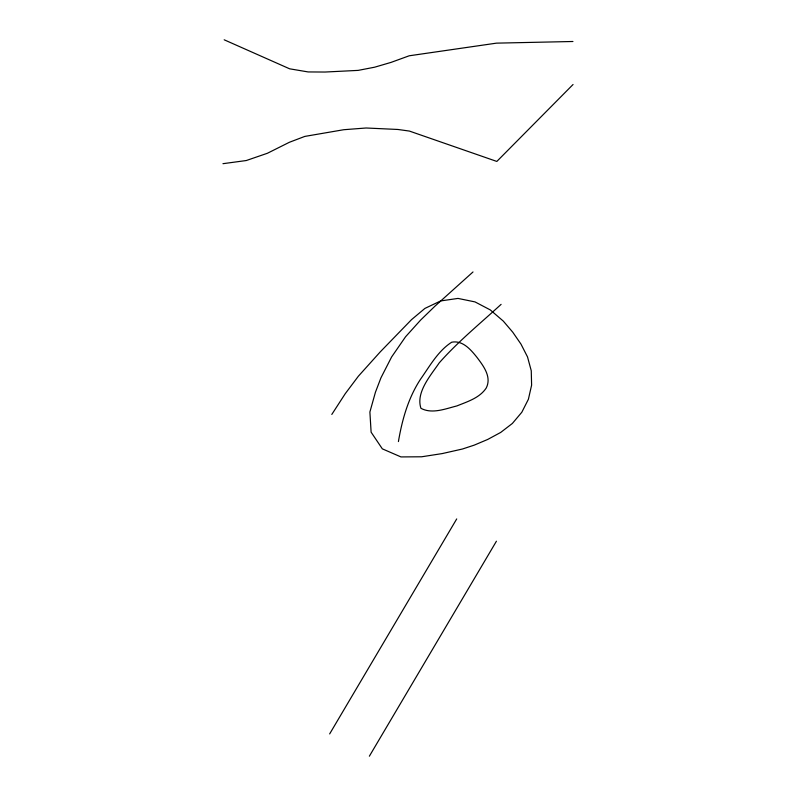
<?xml version="1.0" encoding="UTF-8"?>
<svg xmlns="http://www.w3.org/2000/svg" width="796" height="796" viewBox="0 0 796 796"><rect width="100%" height="100%" fill="white"/><g stroke="black" fill="none" stroke-linecap="round" stroke-linejoin="round"><path stroke-width="1.19" d="M398.418 441.571C402.149 419.651 408.258 397.861 420.596 379.105C429.78 366.1 438.049 350.917 451.72 342.2C462.765 340.081 470.844 349.733 476.993 357.394C483.451 365.971 491.908 376.946 486.207 388.06C479.55 398.02 467.441 401.642 456.874 405.93C445.481 408.776 432.079 414.318 420.945 408.308C415.611 392.408 430.726 375.374 439.233 362.867C458.048 341.554 480.197 323.514 501.102 304.361M329.653 733.922L456.715 518.932M369.364 756.2L496.425 541.21M331.803 414.437L345.215 393.731L358.379 376.2L380.249 351.892L411.522 319.644L424.935 308.4L440.715 300.918L457.999 298.42L475.003 301.903L490.256 309.893L503.281 321.087L512.753 332.191L520.972 344.101L527.519 356.916L531.26 370.777L531.609 385.165L528.395 399.264L521.818 412.248L512.385 423.442L500.714 432.417L487.699 439.452L474.197 445.153L462.446 449.014L442.168 453.591L421.621 456.785L400.955 456.924L382.339 448.854L371.115 432.188L369.891 412.01L375.433 392.239L380.966 377.782L391.622 356.956L405.552 336.778L420.706 319.982L435.004 306.122L473.003 271.963M573.05 84.505L496.833 161.439L409.403 131.071L397.9 129.469L366.13 127.997L343.753 129.718L304.798 136.415L289.346 142.295L267.416 153.26L246.292 160.533L222.95 163.687M572.941 41.492L496.515 43.143L409.204 55.79L391.055 62.387L374.618 67.202L358.16 70.386L325.007 72.038L308.151 71.938L289.635 68.814L224.193 39.8"/></g></svg>
